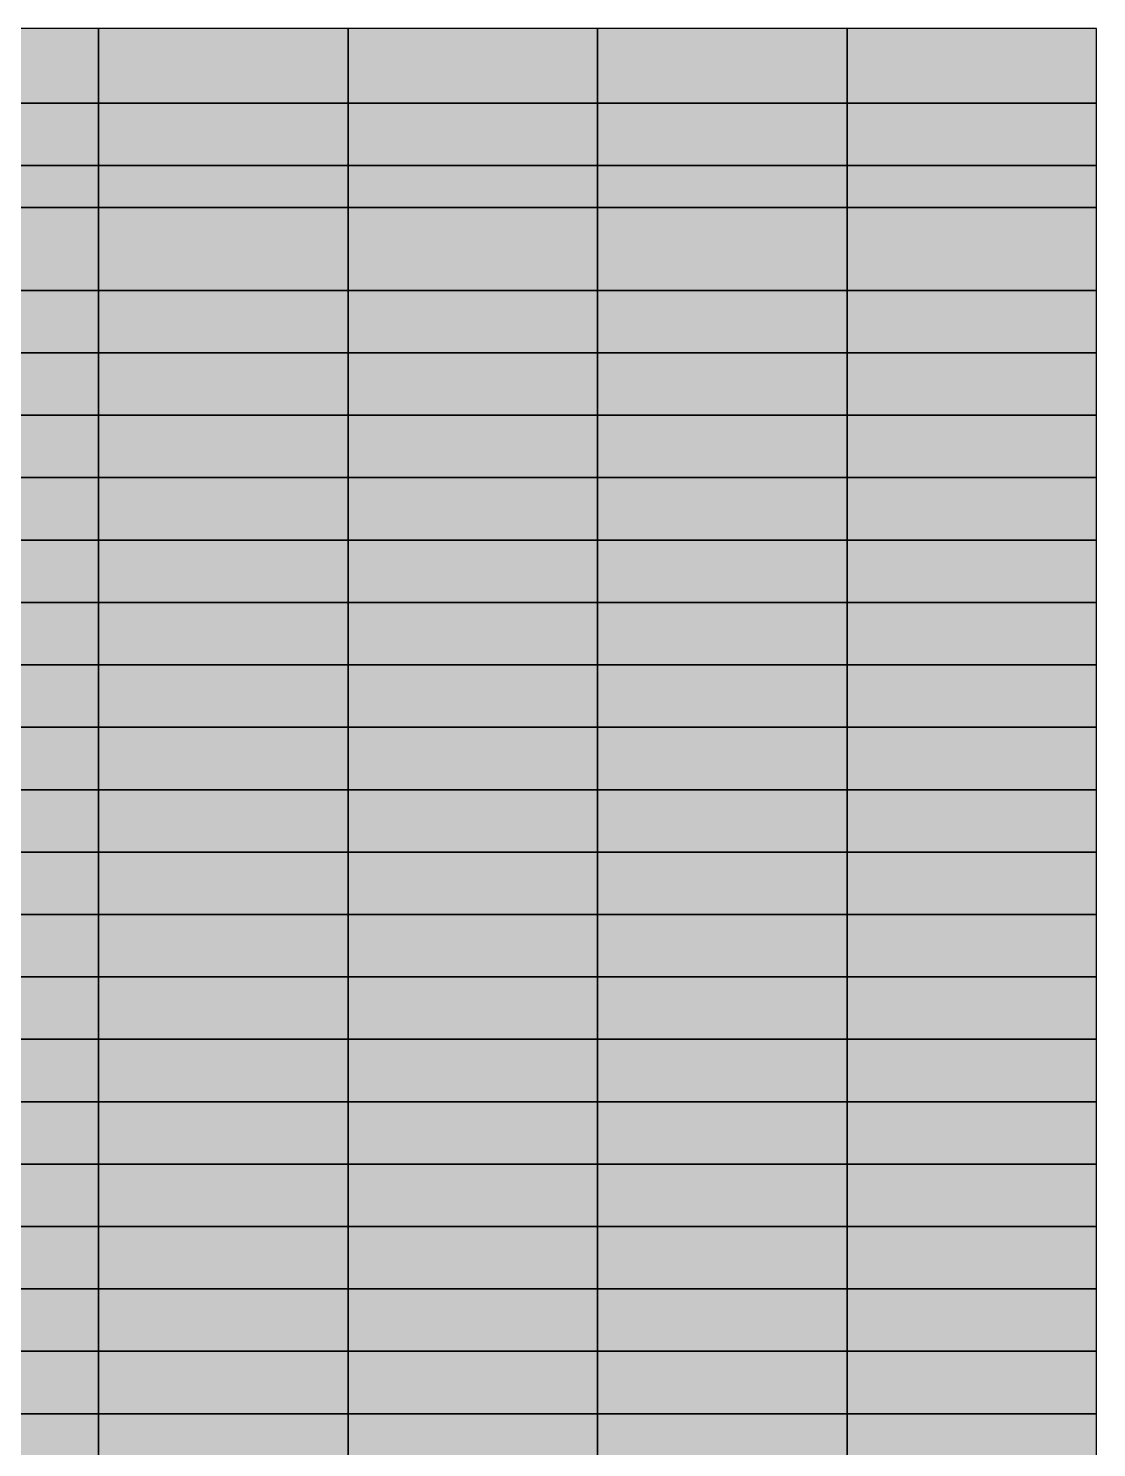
# Model space of a CAD drawing. Header units: inches. Extents: x -100 to 147, y -140 to 41.
# Drawn here: x 82.88 to 100, y -18.54 to 4.2 of the extents above; entities that cross this region are included whole.
import ezdxf

# ---------------------------------------------------------------- set-up
doc = ezdxf.new("R2010")
doc.units = ezdxf.units.IN
doc.header["$MEASUREMENT"] = 0
for name, color, linetype in [('Contour 1-02', 7, 'Continuous'), ('Contour 1-03', 7, 'Continuous'), ('Contour 1-04', 7, 'Continuous'), ('Contour 1-05', 7, 'Continuous'), ('Mesh-埋立土(気中)', 7, 'Continuous'), ('Mesh-埋立土(水中)', 7, 'Continuous'), ('Undeformed Mesh-埋立土(気中)', 7, 'Continuous'), ('Undeformed Mesh-埋立土(水中)', 7, 'Continuous')]:
    doc.layers.add(name, color=color, linetype=linetype)

msp = doc.modelspace()

# ---------------------------------------------------------------- linework, layer by layer
at = {"color": 7, "true_color": 0xffffff, "transparency": 33554687}
for points in [[(84, 3), (84, 4.2), (80, 4.2)], [(84, 3), (80, 4.2), (80, 3)], [(88, 3), (88, 4.2), (84, 4.2)], [(88, 3), (84, 4.2), (84, 3)], [(92, 4.2), (88, 4.2), (88, 3)], [(92, 4.2), (88, 3), (92, 3)], [(96, 3), (96, 4.2), (92, 4.2)], [(96, 3), (92, 4.2), (92, 3)], [(100, 3), (100, 4.2), (96, 4.2)], [(100, 3), (96, 4.2), (96, 3)], [(84, 2), (84, 3), (80, 3)], [(84, 2), (80, 3), (80, 2)], [(84, 2), (88, 2), (88, 3)], [(84, 2), (88, 3), (84, 3)], [(88, 2), (92, 2), (92, 3)], [(88, 2), (92, 3), (88, 3)], [(92, 2), (96, 2), (96, 3)], [(92, 2), (96, 3), (92, 3)], [(96, 2), (100, 2), (100, 3)], [(96, 2), (100, 3), (96, 3)], [(80, 1.33), (84, 1.33), (84, 2)], [(80, 1.33), (84, 2), (80, 2)], [(84, 1.33), (88, 1.33), (88, 2)], [(84, 1.33), (88, 2), (84, 2)], [(88, 1.33), (92, 1.33), (92, 2)], [(88, 1.33), (92, 2), (88, 2)], [(92, 1.33), (96, 1.33), (96, 2)], [(92, 1.33), (96, 2), (92, 2)], [(96, 1.33), (100, 1.33), (100, 2)], [(96, 1.33), (100, 2), (96, 2)], [(84, 1.33), (80, 1.33), (80, 0)], [(84, 1.33), (80, 0), (84, 0)], [(88, 1.33), (84, 1.33), (84, 0)], [(88, 1.33), (84, 0), (88, 0)], [(92, 1.33), (88, 1.33), (88, 0)], [(92, 1.33), (88, 0), (92, 0)], [(96, 1.33), (92, 1.33), (92, 0)], [(96, 1.33), (92, 0), (96, 0)], [(100, 1.33), (96, 1.33), (96, 0)], [(100, 1.33), (96, 0), (100, 0)], [(84, -1), (84, 0), (80, 0)], [(84, -1), (80, 0), (80, -1)], [(88, -1), (88, 0), (84, 0)], [(88, -1), (84, 0), (84, -1)], [(92, -1), (92, 0), (88, 0)], [(92, -1), (88, 0), (88, -1)], [(96, -1), (96, 0), (92, 0)], [(96, -1), (92, 0), (92, -1)], [(100, -1), (100, 0), (96, 0)], [(100, -1), (96, 0), (96, -1)], [(84, -2), (84, -1), (80, -1)], [(84, -2), (80, -1), (80, -2)], [(88, -1), (84, -1), (84, -2)], [(88, -1), (84, -2), (88, -2)], [(92, -1), (88, -1), (88, -2)], [(92, -1), (88, -2), (92, -2)], [(96, -1), (92, -1), (92, -2)], [(96, -1), (92, -2), (96, -2)], [(100, -1), (96, -1), (96, -2)], [(100, -1), (96, -2), (100, -2)], [(84, -2), (80, -2), (80, -3)], [(84, -2), (80, -3), (84, -3)], [(88, -2), (84, -2), (84, -3)], [(88, -2), (84, -3), (88, -3)], [(92, -2), (88, -2), (88, -3)], [(92, -2), (88, -3), (92, -3)], [(96, -2), (92, -2), (92, -3)], [(96, -2), (92, -3), (96, -3)], [(100, -2), (96, -2), (96, -3)], [(100, -2), (96, -3), (100, -3)], [(84, -3), (80, -3), (80, -4)], [(84, -3), (80, -4), (84, -4)], [(88, -3), (84, -3), (84, -4)], [(88, -3), (84, -4), (88, -4)], [(92, -3), (88, -3), (88, -4)], [(92, -3), (88, -4), (92, -4)], [(96, -3), (92, -3), (92, -4)], [(96, -3), (92, -4), (96, -4)], [(100, -3), (96, -3), (96, -4)], [(100, -3), (96, -4), (100, -4)], [(84, -5), (84, -4), (80, -4)], [(84, -5), (80, -4), (80, -5)], [(88, -4), (84, -4), (84, -5)], [(88, -4), (84, -5), (88, -5)], [(92, -4), (88, -4), (88, -5)], [(92, -4), (88, -5), (92, -5)], [(96, -4), (92, -4), (92, -5)], [(96, -4), (92, -5), (96, -5)], [(100, -4), (96, -4), (96, -5)], [(100, -4), (96, -5), (100, -5)], [(84, -5), (80, -5), (80, -6)], [(84, -5), (80, -6), (84, -6)], [(88, -5), (84, -5), (84, -6)], [(88, -5), (84, -6), (88, -6)], [(92, -5), (88, -5), (88, -6)], [(92, -5), (88, -6), (92, -6)], [(96, -5), (92, -5), (92, -6)], [(96, -5), (92, -6), (96, -6)], [(100, -5), (96, -5), (96, -6)], [(100, -5), (96, -6), (100, -6)], [(84, -6), (80, -6), (80, -7)], [(84, -6), (80, -7), (84, -7)], [(88, -6), (84, -6), (84, -7)], [(88, -6), (84, -7), (88, -7)], [(92, -6), (88, -6), (88, -7)], [(92, -6), (88, -7), (92, -7)], [(96, -6), (92, -6), (92, -7)], [(96, -6), (92, -7), (96, -7)], [(100, -6), (96, -6), (96, -7)], [(100, -6), (96, -7), (100, -7)], [(84, -7), (80, -7), (80, -8)], [(84, -7), (80, -8), (84, -8)], [(88, -7), (84, -7), (84, -8)], [(88, -7), (84, -8), (88, -8)], [(92, -7), (88, -7), (88, -8)], [(92, -7), (88, -8), (92, -8)], [(96, -7), (92, -7), (92, -8)], [(96, -7), (92, -8), (96, -8)], [(100, -7), (96, -7), (96, -8)], [(100, -7), (96, -8), (100, -8)], [(84, -9), (84, -8), (80, -8)], [(84, -9), (80, -8), (80, -9)], [(88, -9), (88, -8), (84, -8)], [(88, -9), (84, -8), (84, -9)], [(92, -9), (92, -8), (88, -8)], [(92, -9), (88, -8), (88, -9)], [(96, -9), (96, -8), (92, -8)], [(96, -9), (92, -8), (92, -9)], [(100, -8), (96, -8), (96, -9)], [(100, -8), (96, -9), (100, -9)], [(84, -9), (80, -9), (80, -10)], [(84, -9), (80, -10), (84, -10)], [(88, -9), (84, -9), (84, -10)], [(88, -9), (84, -10), (88, -10)], [(92, -9), (88, -9), (88, -10)], [(92, -9), (88, -10), (92, -10)], [(96, -9), (92, -9), (92, -10)], [(96, -9), (92, -10), (96, -10)], [(100, -9), (96, -9), (96, -10)], [(100, -9), (96, -10), (100, -10)], [(84, -11), (84, -10), (80, -10)], [(84, -11), (80, -10), (80, -11)], [(88, -10), (84, -10), (84, -11)], [(88, -10), (84, -11), (88, -11)], [(92, -10), (88, -10), (88, -11)], [(92, -10), (88, -11), (92, -11)], [(96, -10), (92, -10), (92, -11)], [(96, -10), (92, -11), (96, -11)], [(100, -10), (96, -10), (96, -11)], [(100, -10), (96, -11), (100, -11)], [(84, -12), (84, -11), (80, -11)], [(84, -12), (80, -11), (80, -12)], [(88, -11), (84, -11), (84, -12)], [(88, -11), (84, -12), (88, -12)], [(92, -11), (88, -11), (88, -12)], [(92, -11), (88, -12), (92, -12)], [(96, -11), (92, -11), (92, -12)], [(96, -11), (92, -12), (96, -12)], [(100, -11), (96, -11), (96, -12)], [(100, -11), (96, -12), (100, -12)], [(84, -13), (84, -12), (80, -12)], [(84, -13), (80, -12), (80, -13)], [(88, -12), (84, -12), (84, -13)], [(88, -12), (84, -13), (88, -13)], [(92, -12), (88, -12), (88, -13)], [(92, -12), (88, -13), (92, -13)], [(96, -12), (92, -12), (92, -13)], [(96, -12), (92, -13), (96, -13)], [(100, -12), (96, -12), (96, -13)], [(100, -12), (96, -13), (100, -13)], [(84, -14), (84, -13), (80, -13)], [(84, -14), (80, -13), (80, -14)], [(88, -13), (84, -13), (84, -14)], [(88, -13), (84, -14), (88, -14)], [(92, -13), (88, -13), (88, -14)], [(92, -13), (88, -14), (92, -14)], [(96, -13), (92, -13), (92, -14)], [(96, -13), (92, -14), (96, -14)], [(100, -13), (96, -13), (96, -14)], [(100, -13), (96, -14), (100, -14)], [(84, -15), (84, -14), (80, -14)], [(84, -15), (80, -14), (80, -15)], [(88, -15), (88, -14), (84, -14)], [(88, -15), (84, -14), (84, -15)], [(92, -14), (88, -14), (88, -15)], [(92, -14), (88, -15), (92, -15)], [(96, -15), (96, -14), (92, -14)], [(96, -15), (92, -14), (92, -15)], [(100, -14), (96, -14), (96, -15)], [(100, -14), (96, -15), (100, -15)], [(84, -16), (84, -15), (80, -15)], [(84, -16), (80, -15), (80, -16)], [(88, -15), (84, -15), (84, -16)], [(88, -15), (84, -16), (88, -16)], [(92, -15), (88, -15), (88, -16)], [(92, -15), (88, -16), (92, -16)], [(96, -15), (92, -15), (92, -16)], [(96, -15), (92, -16), (96, -16)], [(100, -15), (96, -15), (96, -16)], [(100, -15), (96, -16), (100, -16)], [(80, -17), (84, -17), (84, -16)], [(80, -17), (84, -16), (80, -16)], [(84, -17), (88, -17), (88, -16)], [(84, -17), (88, -16), (84, -16)], [(88, -17), (92, -17), (92, -16)], [(88, -17), (92, -16), (88, -16)], [(92, -17), (96, -17), (96, -16)], [(92, -17), (96, -16), (92, -16)], [(96, -17), (100, -17), (100, -16)], [(96, -17), (100, -16), (96, -16)], [(80, -18), (84, -18), (84, -17)], [(80, -18), (84, -17), (80, -17)], [(84, -18), (88, -18), (88, -17)], [(84, -18), (88, -17), (84, -17)], [(88, -18), (92, -18), (92, -17)], [(88, -18), (92, -17), (88, -17)], [(92, -18), (96, -18), (96, -17)], [(92, -18), (96, -17), (92, -17)], [(96, -18), (100, -18), (100, -17)], [(96, -18), (100, -17), (96, -17)], [(80, -19), (84, -19), (84, -18)], [(80, -19), (84, -18), (80, -18)], [(84, -19), (88, -19), (88, -18)], [(84, -19), (88, -18), (84, -18)], [(88, -19), (92, -19), (92, -18)], [(88, -19), (92, -18), (88, -18)], [(92, -19), (96, -19), (96, -18)], [(92, -19), (96, -18), (92, -18)], [(96, -19), (100, -19), (100, -18)], [(96, -19), (100, -18), (96, -18)]]:
    msp.add_solid(points, dxfattribs=at)
at = {"layer": 'Contour 1-02', "color": 150, "true_color": 0x0071ff}
for points in [[(92, 4.2), (88, 4.2), (88, 3)], [(92, 4.2), (88, 3), (92, 3)], [(88, 2), (92, 2), (92, 3)], [(88, 2), (92, 3), (88, 3)], [(88, 1.33), (92, 1.33), (92, 2)], [(88, 1.33), (92, 2), (88, 2)], [(100, 1.33), (96, 1.33), (96, 0)], [(100, 1.33), (96, 0), (100, 0)], [(96, -1), (96, 0), (92, 0)], [(96, -1), (92, 0), (92, -1)], [(100, -1), (100, 0), (96, 0)], [(100, -1), (96, 0), (96, -1)], [(96, -1), (92, -1), (92, -2)], [(96, -1), (92, -2), (96, -2)], [(100, -1), (96, -1), (96, -2)], [(100, -1), (96, -2), (100, -2)], [(96, -2), (92, -2), (92, -3)], [(96, -2), (92, -3), (96, -3)], [(100, -2), (96, -2), (96, -3)], [(100, -2), (96, -3), (100, -3)], [(92, -3), (88, -3), (88, -4)], [(92, -3), (88, -4), (92, -4)], [(96, -3), (92, -3), (92, -4)], [(96, -3), (92, -4), (96, -4)], [(100, -3), (96, -3), (96, -4)], [(100, -3), (96, -4), (100, -4)], [(92, -4), (88, -4), (88, -5)], [(92, -4), (88, -5), (92, -5)], [(96, -4), (92, -4), (92, -5)], [(96, -4), (92, -5), (96, -5)], [(100, -4), (96, -4), (96, -5)], [(100, -4), (96, -5), (100, -5)], [(92, -5), (88, -5), (88, -6)], [(92, -5), (88, -6), (92, -6)], [(96, -5), (92, -5), (92, -6)], [(96, -5), (92, -6), (96, -6)], [(100, -5), (96, -5), (96, -6)], [(100, -5), (96, -6), (100, -6)], [(96, -6), (92, -6), (92, -7)], [(96, -6), (92, -7), (96, -7)], [(100, -6), (96, -6), (96, -7)], [(100, -6), (96, -7), (100, -7)]]:
    msp.add_solid(points, dxfattribs=at)
at = {"layer": 'Contour 1-03', "color": 4, "true_color": 0x00e2ff}
for points in [[(84, 3), (84, 4.2), (80, 4.2)], [(84, 3), (80, 4.2), (80, 3)], [(88, 3), (88, 4.2), (84, 4.2)], [(88, 3), (84, 4.2), (84, 3)], [(96, 3), (96, 4.2), (92, 4.2)], [(96, 3), (92, 4.2), (92, 3)], [(84, 2), (84, 3), (80, 3)], [(84, 2), (80, 3), (80, 2)], [(84, 2), (88, 2), (88, 3)], [(84, 2), (88, 3), (84, 3)], [(92, 2), (96, 2), (96, 3)], [(92, 2), (96, 3), (92, 3)], [(80, 1.33), (84, 1.33), (84, 2)], [(80, 1.33), (84, 2), (80, 2)], [(84, 1.33), (88, 1.33), (88, 2)], [(84, 1.33), (88, 2), (84, 2)], [(92, 1.33), (96, 1.33), (96, 2)], [(92, 1.33), (96, 2), (92, 2)], [(96, 1.33), (100, 1.33), (100, 2)], [(96, 1.33), (100, 2), (96, 2)], [(84, 1.33), (80, 1.33), (80, 0)], [(84, 1.33), (80, 0), (84, 0)], [(88, 1.33), (84, 1.33), (84, 0)], [(88, 1.33), (84, 0), (88, 0)], [(92, 1.33), (88, 1.33), (88, 0)], [(92, 1.33), (88, 0), (92, 0)], [(96, 1.33), (92, 1.33), (92, 0)], [(96, 1.33), (92, 0), (96, 0)], [(84, -1), (84, 0), (80, 0)], [(84, -1), (80, 0), (80, -1)], [(88, -1), (88, 0), (84, 0)], [(88, -1), (84, 0), (84, -1)], [(92, -1), (92, 0), (88, 0)], [(92, -1), (88, 0), (88, -1)], [(84, -2), (84, -1), (80, -1)], [(84, -2), (80, -1), (80, -2)], [(88, -1), (84, -1), (84, -2)], [(88, -1), (84, -2), (88, -2)], [(92, -1), (88, -1), (88, -2)], [(92, -1), (88, -2), (92, -2)], [(84, -2), (80, -2), (80, -3)], [(84, -2), (80, -3), (84, -3)], [(88, -2), (84, -2), (84, -3)], [(88, -2), (84, -3), (88, -3)], [(92, -2), (88, -2), (88, -3)], [(92, -2), (88, -3), (92, -3)], [(84, -3), (80, -3), (80, -4)], [(84, -3), (80, -4), (84, -4)], [(88, -3), (84, -3), (84, -4)], [(88, -3), (84, -4), (88, -4)], [(84, -5), (84, -4), (80, -4)], [(84, -5), (80, -4), (80, -5)], [(88, -4), (84, -4), (84, -5)], [(88, -4), (84, -5), (88, -5)], [(84, -5), (80, -5), (80, -6)], [(84, -5), (80, -6), (84, -6)], [(88, -5), (84, -5), (84, -6)], [(88, -5), (84, -6), (88, -6)], [(84, -6), (80, -6), (80, -7)], [(84, -6), (80, -7), (84, -7)], [(88, -6), (84, -6), (84, -7)], [(88, -6), (84, -7), (88, -7)], [(92, -6), (88, -6), (88, -7)], [(92, -6), (88, -7), (92, -7)], [(84, -7), (80, -7), (80, -8)], [(84, -7), (80, -8), (84, -8)], [(88, -7), (84, -7), (84, -8)], [(88, -7), (84, -8), (88, -8)], [(92, -7), (88, -7), (88, -8)], [(92, -7), (88, -8), (92, -8)], [(96, -7), (92, -7), (92, -8)], [(96, -7), (92, -8), (96, -8)], [(100, -7), (96, -7), (96, -8)], [(100, -7), (96, -8), (100, -8)], [(88, -9), (88, -8), (84, -8)], [(88, -9), (84, -8), (84, -9)], [(92, -9), (92, -8), (88, -8)], [(92, -9), (88, -8), (88, -9)], [(96, -9), (96, -8), (92, -8)], [(96, -9), (92, -8), (92, -9)], [(100, -8), (96, -8), (96, -9)], [(100, -8), (96, -9), (100, -9)], [(92, -9), (88, -9), (88, -10)], [(92, -9), (88, -10), (92, -10)], [(96, -9), (92, -9), (92, -10)], [(96, -9), (92, -10), (96, -10)], [(100, -9), (96, -9), (96, -10)], [(100, -9), (96, -10), (100, -10)], [(92, -10), (88, -10), (88, -11)], [(92, -10), (88, -11), (92, -11)], [(96, -10), (92, -10), (92, -11)], [(96, -10), (92, -11), (96, -11)], [(100, -10), (96, -10), (96, -11)], [(100, -10), (96, -11), (100, -11)], [(92, -11), (88, -11), (88, -12)], [(92, -11), (88, -12), (92, -12)], [(96, -11), (92, -11), (92, -12)], [(96, -11), (92, -12), (96, -12)], [(100, -11), (96, -11), (96, -12)], [(100, -11), (96, -12), (100, -12)], [(96, -12), (92, -12), (92, -13)], [(96, -12), (92, -13), (96, -13)], [(100, -12), (96, -12), (96, -13)], [(100, -12), (96, -13), (100, -13)], [(92, -13), (88, -13), (88, -14)], [(92, -13), (88, -14), (92, -14)], [(96, -13), (92, -13), (92, -14)], [(96, -13), (92, -14), (96, -14)], [(100, -13), (96, -13), (96, -14)], [(100, -13), (96, -14), (100, -14)], [(92, -14), (88, -14), (88, -15)], [(92, -14), (88, -15), (92, -15)], [(96, -15), (96, -14), (92, -14)], [(96, -15), (92, -14), (92, -15)], [(100, -14), (96, -14), (96, -15)], [(100, -14), (96, -15), (100, -15)], [(92, -15), (88, -15), (88, -16)], [(92, -15), (88, -16), (92, -16)], [(96, -15), (92, -15), (92, -16)], [(96, -15), (92, -16), (96, -16)], [(100, -15), (96, -15), (96, -16)], [(100, -15), (96, -16), (100, -16)], [(80, -17), (84, -17), (84, -16)], [(80, -17), (84, -16), (80, -16)], [(84, -17), (88, -17), (88, -16)], [(84, -17), (88, -16), (84, -16)], [(88, -17), (92, -17), (92, -16)], [(88, -17), (92, -16), (88, -16)], [(92, -17), (96, -17), (96, -16)], [(92, -17), (96, -16), (92, -16)], [(96, -17), (100, -17), (100, -16)], [(96, -17), (100, -16), (96, -16)], [(80, -18), (84, -18), (84, -17)], [(80, -18), (84, -17), (80, -17)], [(84, -18), (88, -18), (88, -17)], [(84, -18), (88, -17), (84, -17)], [(88, -18), (92, -18), (92, -17)], [(88, -18), (92, -17), (88, -17)], [(92, -18), (96, -18), (96, -17)], [(92, -18), (96, -17), (92, -17)], [(96, -18), (100, -18), (100, -17)], [(96, -18), (100, -17), (96, -17)], [(80, -19), (84, -19), (84, -18)], [(80, -19), (84, -18), (80, -18)], [(84, -19), (88, -19), (88, -18)], [(84, -19), (88, -18), (84, -18)], [(88, -19), (92, -19), (92, -18)], [(88, -19), (92, -18), (88, -18)], [(92, -19), (96, -19), (96, -18)], [(92, -19), (96, -18), (92, -18)], [(96, -19), (100, -19), (100, -18)], [(96, -19), (100, -18), (96, -18)]]:
    msp.add_solid(points, dxfattribs=at)
at = {"layer": 'Contour 1-04', "color": 120, "true_color": 0x00ffaa}
for points in [[(96, 2), (100, 2), (100, 3)], [(96, 2), (100, 3), (96, 3)], [(84, -9), (84, -8), (80, -8)], [(84, -9), (80, -8), (80, -9)], [(84, -9), (80, -9), (80, -10)], [(84, -9), (80, -10), (84, -10)], [(88, -9), (84, -9), (84, -10)], [(88, -9), (84, -10), (88, -10)], [(84, -11), (84, -10), (80, -10)], [(84, -11), (80, -10), (80, -11)], [(88, -10), (84, -10), (84, -11)], [(88, -10), (84, -11), (88, -11)], [(84, -12), (84, -11), (80, -11)], [(84, -12), (80, -11), (80, -12)], [(88, -11), (84, -11), (84, -12)], [(88, -11), (84, -12), (88, -12)], [(84, -13), (84, -12), (80, -12)], [(84, -13), (80, -12), (80, -13)], [(88, -12), (84, -12), (84, -13)], [(88, -12), (84, -13), (88, -13)], [(92, -12), (88, -12), (88, -13)], [(92, -12), (88, -13), (92, -13)], [(84, -14), (84, -13), (80, -13)], [(84, -14), (80, -13), (80, -14)], [(88, -13), (84, -13), (84, -14)], [(88, -13), (84, -14), (88, -14)], [(84, -15), (84, -14), (80, -14)], [(84, -15), (80, -14), (80, -15)], [(88, -15), (88, -14), (84, -14)], [(88, -15), (84, -14), (84, -15)], [(84, -16), (84, -15), (80, -15)], [(84, -16), (80, -15), (80, -16)], [(88, -15), (84, -15), (84, -16)], [(88, -15), (84, -16), (88, -16)]]:
    msp.add_solid(points, dxfattribs=at)
at = {"layer": 'Contour 1-05', "color": 100, "true_color": 0x00ff38}
for points in [[(100, 3), (100, 4.2), (96, 4.2)], [(100, 3), (96, 4.2), (96, 3)]]:
    msp.add_solid(points, dxfattribs=at)
at = {"layer": 'Mesh-埋立土(気中)', "color": 18, "true_color": 0x000000, "transparency": 33554559}
for p, q in [((84, 4.2), (80, 4.2)), ((84, 3), (84, 4.2)), ((88, 4.2), (84, 4.2)), ((84, 4.2), (84, 3)), ((88, 3), (88, 4.2)), ((92, 4.2), (88, 4.2)), ((88, 4.2), (88, 3)), ((92, 3), (92, 4.2)), ((96, 4.2), (92, 4.2)), ((92, 4.2), (92, 3)), ((96, 3), (96, 4.2)), ((100, 4.2), (96, 4.2)), ((96, 4.2), (96, 3)), ((100, 3), (100, 4.2)), ((80, 3), (84, 3)), ((84, 3), (80, 3)), ((84, 2), (84, 3)), ((88, 3), (84, 3)), ((84, 3), (84, 2)), ((84, 3), (88, 3)), ((88, 2), (88, 3)), ((92, 3), (88, 3)), ((88, 3), (88, 2)), ((88, 3), (92, 3)), ((92, 2), (92, 3)), ((96, 3), (92, 3)), ((92, 3), (92, 2)), ((92, 3), (96, 3)), ((96, 2), (96, 3)), ((96, 3), (100, 3)), ((100, 3), (96, 3)), ((96, 3), (96, 2)), ((100, 2), (100, 3)), ((84, 2), (80, 2)), ((80, 2), (84, 2)), ((84, 1.33), (84, 2)), ((88, 2), (84, 2)), ((84, 2), (84, 1.33)), ((84, 2), (88, 2)), ((88, 1.33), (88, 2)), ((92, 2), (88, 2)), ((88, 2), (88, 1.33)), ((88, 2), (92, 2)), ((92, 1.33), (92, 2)), ((96, 2), (92, 2)), ((92, 2), (92, 1.33)), ((92, 2), (96, 2)), ((96, 1.33), (96, 2)), ((100, 2), (96, 2)), ((96, 2), (96, 1.33)), ((96, 2), (100, 2)), ((100, 1.33), (100, 2)), ((80, 1.33), (84, 1.33)), ((84, 1.33), (88, 1.33)), ((88, 1.33), (92, 1.33)), ((92, 1.33), (96, 1.33)), ((96, 1.33), (100, 1.33))]:
    msp.add_line(p, q, dxfattribs=at)
at = {"layer": 'Mesh-埋立土(水中)', "color": 18, "true_color": 0x000000, "transparency": 33554559}
for p, q in [((84, 1.33), (80, 1.33)), ((84, 0), (84, 1.33)), ((88, 1.33), (84, 1.33)), ((84, 1.33), (84, 0)), ((88, 0), (88, 1.33)), ((92, 1.33), (88, 1.33)), ((88, 1.33), (88, 0)), ((92, 0), (92, 1.33)), ((96, 1.33), (92, 1.33)), ((92, 1.33), (92, 0)), ((96, 0), (96, 1.33)), ((100, 1.33), (96, 1.33)), ((96, 1.33), (96, 0)), ((100, 0), (100, 1.33)), ((84, 0), (80, 0)), ((80, 0), (84, 0)), ((84, -1), (84, 0)), ((88, 0), (84, 0)), ((84, 0), (84, -1)), ((84, 0), (88, 0)), ((88, -1), (88, 0)), ((92, 0), (88, 0)), ((88, 0), (88, -1)), ((88, 0), (92, 0)), ((92, -1), (92, 0)), ((96, 0), (92, 0)), ((92, 0), (92, -1)), ((92, 0), (96, 0)), ((96, -1), (96, 0)), ((100, 0), (96, 0)), ((96, 0), (96, -1)), ((96, 0), (100, 0)), ((100, -1), (100, 0)), ((84, -1), (80, -1)), ((80, -1), (84, -1)), ((84, -2), (84, -1)), ((84, -1), (88, -1)), ((88, -1), (84, -1)), ((84, -1), (84, -2)), ((88, -2), (88, -1)), ((92, -1), (88, -1)), ((88, -1), (88, -2)), ((88, -1), (92, -1)), ((92, -2), (92, -1)), ((96, -1), (92, -1)), ((92, -1), (92, -2)), ((92, -1), (96, -1)), ((96, -2), (96, -1)), ((100, -1), (96, -1)), ((96, -1), (96, -2)), ((96, -1), (100, -1)), ((100, -2), (100, -1)), ((84, -2), (80, -2)), ((80, -2), (84, -2)), ((84, -3), (84, -2)), ((88, -2), (84, -2)), ((84, -2), (84, -3)), ((84, -2), (88, -2)), ((88, -3), (88, -2)), ((92, -2), (88, -2)), ((88, -2), (88, -3)), ((88, -2), (92, -2)), ((92, -3), (92, -2)), ((96, -2), (92, -2)), ((92, -2), (92, -3)), ((92, -2), (96, -2)), ((96, -3), (96, -2)), ((100, -2), (96, -2)), ((96, -2), (96, -3)), ((96, -2), (100, -2)), ((100, -3), (100, -2)), ((84, -3), (80, -3)), ((80, -3), (84, -3)), ((84, -4), (84, -3)), ((88, -3), (84, -3)), ((84, -3), (84, -4)), ((84, -3), (88, -3)), ((88, -4), (88, -3)), ((92, -3), (88, -3)), ((88, -3), (88, -4)), ((88, -3), (92, -3)), ((92, -4), (92, -3)), ((96, -3), (92, -3)), ((92, -3), (92, -4)), ((92, -3), (96, -3)), ((96, -4), (96, -3)), ((100, -3), (96, -3)), ((96, -3), (96, -4)), ((96, -3), (100, -3)), ((100, -4), (100, -3)), ((84, -4), (80, -4)), ((80, -4), (84, -4)), ((84, -5), (84, -4)), ((88, -4), (84, -4)), ((84, -4), (84, -5)), ((84, -4), (88, -4)), ((88, -5), (88, -4)), ((92, -4), (88, -4)), ((88, -4), (88, -5)), ((88, -4), (92, -4)), ((92, -5), (92, -4)), ((96, -4), (92, -4)), ((92, -4), (92, -5)), ((92, -4), (96, -4)), ((96, -5), (96, -4)), ((100, -4), (96, -4)), ((96, -4), (96, -5)), ((96, -4), (100, -4)), ((100, -5), (100, -4)), ((84, -5), (80, -5)), ((80, -5), (84, -5)), ((84, -6), (84, -5)), ((88, -5), (84, -5)), ((84, -5), (84, -6)), ((84, -5), (88, -5)), ((88, -6), (88, -5)), ((88, -5), (92, -5)), ((92, -5), (88, -5)), ((88, -5), (88, -6)), ((92, -6), (92, -5)), ((96, -5), (92, -5)), ((92, -5), (92, -6)), ((92, -5), (96, -5)), ((96, -6), (96, -5)), ((100, -5), (96, -5)), ((96, -5), (96, -6)), ((96, -5), (100, -5)), ((100, -6), (100, -5)), ((84, -6), (80, -6)), ((80, -6), (84, -6)), ((84, -7), (84, -6)), ((88, -6), (84, -6)), ((84, -6), (84, -7)), ((84, -6), (88, -6)), ((88, -7), (88, -6)), ((92, -6), (88, -6)), ((88, -6), (88, -7)), ((88, -6), (92, -6)), ((92, -7), (92, -6)), ((96, -6), (92, -6)), ((92, -6), (92, -7)), ((92, -6), (96, -6)), ((96, -7), (96, -6)), ((100, -6), (96, -6)), ((96, -6), (96, -7)), ((96, -6), (100, -6)), ((100, -7), (100, -6)), ((84, -7), (80, -7)), ((80, -7), (84, -7)), ((84, -8), (84, -7)), ((88, -7), (84, -7)), ((84, -7), (84, -8)), ((84, -7), (88, -7)), ((88, -8), (88, -7)), ((92, -7), (88, -7)), ((88, -7), (88, -8)), ((88, -7), (92, -7)), ((92, -8), (92, -7)), ((96, -7), (92, -7)), ((92, -7), (92, -8)), ((92, -7), (96, -7)), ((96, -8), (96, -7)), ((100, -7), (96, -7)), ((96, -7), (96, -8)), ((96, -7), (100, -7)), ((100, -8), (100, -7)), ((84, -8), (80, -8)), ((80, -8), (84, -8)), ((84, -9), (84, -8)), ((88, -8), (84, -8)), ((84, -8), (84, -9)), ((84, -8), (88, -8)), ((88, -9), (88, -8)), ((92, -8), (88, -8)), ((88, -8), (88, -9)), ((88, -8), (92, -8)), ((92, -9), (92, -8)), ((96, -8), (92, -8)), ((92, -8), (92, -9)), ((92, -8), (96, -8)), ((96, -9), (96, -8)), ((100, -8), (96, -8)), ((96, -8), (96, -9)), ((96, -8), (100, -8)), ((100, -9), (100, -8)), ((84, -9), (80, -9)), ((80, -9), (84, -9)), ((84, -10), (84, -9)), ((88, -9), (84, -9)), ((84, -9), (84, -10)), ((84, -9), (88, -9)), ((88, -10), (88, -9)), ((92, -9), (88, -9)), ((88, -9), (88, -10)), ((88, -9), (92, -9)), ((92, -10), (92, -9)), ((92, -9), (96, -9)), ((96, -9), (92, -9)), ((92, -9), (92, -10)), ((96, -10), (96, -9)), ((100, -9), (96, -9)), ((96, -9), (96, -10)), ((96, -9), (100, -9)), ((100, -10), (100, -9)), ((84, -10), (80, -10)), ((80, -10), (84, -10)), ((84, -11), (84, -10)), ((88, -10), (84, -10)), ((84, -10), (84, -11)), ((84, -10), (88, -10)), ((88, -11), (88, -10)), ((92, -10), (88, -10)), ((88, -10), (88, -11)), ((88, -10), (92, -10)), ((92, -11), (92, -10)), ((96, -10), (92, -10)), ((92, -10), (92, -11)), ((92, -10), (96, -10)), ((96, -11), (96, -10)), ((100, -10), (96, -10)), ((96, -10), (96, -11)), ((96, -10), (100, -10)), ((100, -11), (100, -10)), ((84, -11), (80, -11)), ((80, -11), (84, -11)), ((84, -12), (84, -11)), ((88, -11), (84, -11)), ((84, -11), (84, -12)), ((84, -11), (88, -11)), ((88, -12), (88, -11)), ((92, -11), (88, -11)), ((88, -11), (88, -12)), ((88, -11), (92, -11)), ((92, -12), (92, -11)), ((96, -11), (92, -11)), ((92, -11), (92, -12)), ((92, -11), (96, -11)), ((96, -12), (96, -11)), ((100, -11), (96, -11)), ((96, -11), (96, -12)), ((96, -11), (100, -11)), ((100, -12), (100, -11)), ((84, -12), (80, -12)), ((80, -12), (84, -12)), ((84, -13), (84, -12)), ((88, -12), (84, -12)), ((84, -12), (84, -13)), ((84, -12), (88, -12)), ((88, -13), (88, -12)), ((92, -12), (88, -12)), ((88, -12), (88, -13)), ((88, -12), (92, -12)), ((92, -13), (92, -12)), ((96, -12), (92, -12)), ((92, -12), (92, -13)), ((92, -12), (96, -12)), ((96, -13), (96, -12)), ((100, -12), (96, -12)), ((96, -12), (96, -13)), ((96, -12), (100, -12)), ((100, -13), (100, -12)), ((80, -13), (84, -13)), ((84, -13), (80, -13)), ((84, -14), (84, -13)), ((88, -13), (84, -13)), ((84, -13), (84, -14)), ((84, -13), (88, -13)), ((88, -14), (88, -13)), ((92, -13), (88, -13)), ((88, -13), (88, -14)), ((88, -13), (92, -13)), ((92, -14), (92, -13)), ((96, -13), (92, -13)), ((92, -13), (92, -14)), ((92, -13), (96, -13)), ((96, -14), (96, -13)), ((96, -13), (100, -13)), ((100, -13), (96, -13)), ((96, -13), (96, -14)), ((100, -14), (100, -13)), ((84, -14), (80, -14)), ((80, -14), (84, -14)), ((84, -15), (84, -14)), ((88, -14), (84, -14)), ((84, -14), (84, -15)), ((84, -14), (88, -14)), ((88, -15), (88, -14)), ((92, -14), (88, -14)), ((88, -14), (88, -15)), ((88, -14), (92, -14)), ((92, -15), (92, -14)), ((96, -14), (92, -14)), ((92, -14), (92, -15)), ((92, -14), (96, -14)), ((96, -15), (96, -14)), ((100, -14), (96, -14)), ((96, -14), (96, -15)), ((96, -14), (100, -14)), ((100, -15), (100, -14)), ((84, -15), (80, -15)), ((80, -15), (84, -15)), ((84, -16), (84, -15)), ((88, -15), (84, -15)), ((84, -15), (84, -16)), ((84, -15), (88, -15)), ((88, -16), (88, -15)), ((92, -15), (88, -15)), ((88, -15), (88, -16)), ((88, -15), (92, -15)), ((92, -16), (92, -15)), ((96, -15), (92, -15)), ((92, -15), (92, -16)), ((92, -15), (96, -15)), ((96, -16), (96, -15)), ((100, -15), (96, -15)), ((96, -15), (96, -16)), ((96, -15), (100, -15)), ((100, -16), (100, -15)), ((84, -16), (80, -16)), ((80, -16), (84, -16)), ((84, -17), (84, -16)), ((88, -16), (84, -16)), ((84, -16), (84, -17)), ((84, -16), (88, -16)), ((88, -17), (88, -16)), ((92, -16), (88, -16)), ((88, -16), (88, -17)), ((88, -16), (92, -16)), ((92, -17), (92, -16)), ((96, -16), (92, -16)), ((92, -16), (92, -17)), ((92, -16), (96, -16)), ((96, -17), (96, -16)), ((100, -16), (96, -16)), ((96, -16), (96, -17)), ((96, -16), (100, -16)), ((100, -17), (100, -16)), ((84, -17), (80, -17)), ((80, -17), (84, -17)), ((84, -18), (84, -17)), ((84, -17), (88, -17)), ((88, -17), (84, -17)), ((84, -17), (84, -18)), ((88, -18), (88, -17)), ((92, -17), (88, -17)), ((88, -17), (88, -18)), ((88, -17), (92, -17)), ((92, -18), (92, -17)), ((96, -17), (92, -17)), ((92, -17), (92, -18)), ((92, -17), (96, -17)), ((96, -18), (96, -17)), ((100, -17), (96, -17)), ((96, -17), (96, -18)), ((96, -17), (100, -17)), ((100, -18), (100, -17)), ((84, -18), (80, -18)), ((80, -18), (84, -18)), ((84, -19), (84, -18)), ((88, -18), (84, -18)), ((84, -18), (84, -19)), ((84, -18), (88, -18)), ((88, -19), (88, -18)), ((92, -18), (88, -18)), ((88, -18), (88, -19)), ((88, -18), (92, -18)), ((92, -19), (92, -18)), ((96, -18), (92, -18)), ((92, -18), (92, -19)), ((92, -18), (96, -18)), ((96, -19), (96, -18)), ((100, -18), (96, -18)), ((96, -18), (96, -19)), ((96, -18), (100, -18)), ((100, -19), (100, -18))]:
    msp.add_line(p, q, dxfattribs=at)
at = {"layer": 'Undeformed Mesh-埋立土(気中)', "color": 8, "true_color": 0x808080, "transparency": 33554687}
for p, q in [((84, 4.2), (80, 4.2)), ((84, 3), (84, 4.2)), ((88, 4.2), (84, 4.2)), ((84, 4.2), (84, 3)), ((88, 3), (88, 4.2)), ((92, 4.2), (88, 4.2)), ((88, 4.2), (88, 3)), ((92, 3), (92, 4.2)), ((96, 4.2), (92, 4.2)), ((92, 4.2), (92, 3)), ((96, 3), (96, 4.2)), ((100, 4.2), (96, 4.2)), ((96, 4.2), (96, 3)), ((100, 3), (100, 4.2)), ((80, 3), (84, 3)), ((84, 3), (80, 3)), ((84, 2), (84, 3)), ((88, 3), (84, 3)), ((84, 3), (84, 2)), ((84, 3), (88, 3)), ((88, 2), (88, 3)), ((92, 3), (88, 3)), ((88, 3), (88, 2)), ((88, 3), (92, 3)), ((92, 2), (92, 3)), ((96, 3), (92, 3)), ((92, 3), (92, 2)), ((92, 3), (96, 3)), ((96, 2), (96, 3)), ((96, 3), (100, 3)), ((100, 3), (96, 3)), ((96, 3), (96, 2)), ((100, 2), (100, 3)), ((84, 2), (80, 2)), ((80, 2), (84, 2)), ((84, 1.33), (84, 2)), ((88, 2), (84, 2)), ((84, 2), (84, 1.33)), ((84, 2), (88, 2)), ((88, 1.33), (88, 2)), ((92, 2), (88, 2)), ((88, 2), (88, 1.33)), ((88, 2), (92, 2)), ((92, 1.33), (92, 2)), ((96, 2), (92, 2)), ((92, 2), (92, 1.33)), ((92, 2), (96, 2)), ((96, 1.33), (96, 2)), ((100, 2), (96, 2)), ((96, 2), (96, 1.33)), ((96, 2), (100, 2)), ((100, 1.33), (100, 2)), ((80, 1.33), (84, 1.33)), ((84, 1.33), (88, 1.33)), ((88, 1.33), (92, 1.33)), ((92, 1.33), (96, 1.33)), ((96, 1.33), (100, 1.33))]:
    msp.add_line(p, q, dxfattribs=at)
at = {"layer": 'Undeformed Mesh-埋立土(水中)', "color": 8, "true_color": 0x808080, "transparency": 33554687}
for p, q in [((84, 1.33), (80, 1.33)), ((84, 0), (84, 1.33)), ((88, 1.33), (84, 1.33)), ((84, 1.33), (84, 0)), ((88, 0), (88, 1.33)), ((92, 1.33), (88, 1.33)), ((88, 1.33), (88, 0)), ((92, 0), (92, 1.33)), ((96, 1.33), (92, 1.33)), ((92, 1.33), (92, 0)), ((96, 0), (96, 1.33)), ((100, 1.33), (96, 1.33)), ((96, 1.33), (96, 0)), ((100, 0), (100, 1.33)), ((84, 0), (80, 0)), ((80, 0), (84, 0)), ((84, -1), (84, 0)), ((88, 0), (84, 0)), ((84, 0), (84, -1)), ((84, 0), (88, 0)), ((88, -1), (88, 0)), ((92, 0), (88, 0)), ((88, 0), (88, -1)), ((88, 0), (92, 0)), ((92, -1), (92, 0)), ((96, 0), (92, 0)), ((92, 0), (92, -1)), ((92, 0), (96, 0)), ((96, -1), (96, 0)), ((100, 0), (96, 0)), ((96, 0), (96, -1)), ((96, 0), (100, 0)), ((100, -1), (100, 0)), ((84, -1), (80, -1)), ((80, -1), (84, -1)), ((84, -2), (84, -1)), ((84, -1), (88, -1)), ((88, -1), (84, -1)), ((84, -1), (84, -2)), ((88, -2), (88, -1)), ((92, -1), (88, -1)), ((88, -1), (88, -2)), ((88, -1), (92, -1)), ((92, -2), (92, -1)), ((96, -1), (92, -1)), ((92, -1), (92, -2)), ((92, -1), (96, -1)), ((96, -2), (96, -1)), ((100, -1), (96, -1)), ((96, -1), (96, -2)), ((96, -1), (100, -1)), ((100, -2), (100, -1)), ((84, -2), (80, -2)), ((80, -2), (84, -2)), ((84, -3), (84, -2)), ((88, -2), (84, -2)), ((84, -2), (84, -3)), ((84, -2), (88, -2)), ((88, -3), (88, -2)), ((92, -2), (88, -2)), ((88, -2), (88, -3)), ((88, -2), (92, -2)), ((92, -3), (92, -2)), ((96, -2), (92, -2)), ((92, -2), (92, -3)), ((92, -2), (96, -2)), ((96, -3), (96, -2)), ((100, -2), (96, -2)), ((96, -2), (96, -3)), ((96, -2), (100, -2)), ((100, -3), (100, -2)), ((84, -3), (80, -3)), ((80, -3), (84, -3)), ((84, -4), (84, -3)), ((88, -3), (84, -3)), ((84, -3), (84, -4)), ((84, -3), (88, -3)), ((88, -4), (88, -3)), ((92, -3), (88, -3)), ((88, -3), (88, -4)), ((88, -3), (92, -3)), ((92, -4), (92, -3)), ((96, -3), (92, -3)), ((92, -3), (92, -4)), ((92, -3), (96, -3)), ((96, -4), (96, -3)), ((100, -3), (96, -3)), ((96, -3), (96, -4)), ((96, -3), (100, -3)), ((100, -4), (100, -3)), ((84, -4), (80, -4)), ((80, -4), (84, -4)), ((84, -5), (84, -4)), ((88, -4), (84, -4)), ((84, -4), (84, -5)), ((84, -4), (88, -4)), ((88, -5), (88, -4)), ((92, -4), (88, -4)), ((88, -4), (88, -5)), ((88, -4), (92, -4)), ((92, -5), (92, -4)), ((96, -4), (92, -4)), ((92, -4), (92, -5)), ((92, -4), (96, -4)), ((96, -5), (96, -4)), ((100, -4), (96, -4)), ((96, -4), (96, -5)), ((96, -4), (100, -4)), ((100, -5), (100, -4)), ((84, -5), (80, -5)), ((80, -5), (84, -5)), ((84, -6), (84, -5)), ((88, -5), (84, -5)), ((84, -5), (84, -6)), ((84, -5), (88, -5)), ((88, -6), (88, -5)), ((88, -5), (92, -5)), ((92, -5), (88, -5)), ((88, -5), (88, -6)), ((92, -6), (92, -5)), ((96, -5), (92, -5)), ((92, -5), (92, -6)), ((92, -5), (96, -5)), ((96, -6), (96, -5)), ((100, -5), (96, -5)), ((96, -5), (96, -6)), ((96, -5), (100, -5)), ((100, -6), (100, -5)), ((84, -6), (80, -6)), ((80, -6), (84, -6)), ((84, -7), (84, -6)), ((88, -6), (84, -6)), ((84, -6), (84, -7)), ((84, -6), (88, -6)), ((88, -7), (88, -6)), ((92, -6), (88, -6)), ((88, -6), (88, -7)), ((88, -6), (92, -6)), ((92, -7), (92, -6)), ((96, -6), (92, -6)), ((92, -6), (92, -7)), ((92, -6), (96, -6)), ((96, -7), (96, -6)), ((100, -6), (96, -6)), ((96, -6), (96, -7)), ((96, -6), (100, -6)), ((100, -7), (100, -6)), ((84, -7), (80, -7)), ((80, -7), (84, -7)), ((84, -8), (84, -7)), ((88, -7), (84, -7)), ((84, -7), (84, -8)), ((84, -7), (88, -7)), ((88, -8), (88, -7)), ((92, -7), (88, -7)), ((88, -7), (88, -8)), ((88, -7), (92, -7)), ((92, -8), (92, -7)), ((96, -7), (92, -7)), ((92, -7), (92, -8)), ((92, -7), (96, -7)), ((96, -8), (96, -7)), ((100, -7), (96, -7)), ((96, -7), (96, -8)), ((96, -7), (100, -7)), ((100, -8), (100, -7)), ((84, -8), (80, -8)), ((80, -8), (84, -8)), ((84, -9), (84, -8)), ((88, -8), (84, -8)), ((84, -8), (84, -9)), ((84, -8), (88, -8)), ((88, -9), (88, -8)), ((92, -8), (88, -8)), ((88, -8), (88, -9)), ((88, -8), (92, -8)), ((92, -9), (92, -8)), ((96, -8), (92, -8)), ((92, -8), (92, -9)), ((92, -8), (96, -8)), ((96, -9), (96, -8)), ((100, -8), (96, -8)), ((96, -8), (96, -9)), ((96, -8), (100, -8)), ((100, -9), (100, -8)), ((84, -9), (80, -9)), ((80, -9), (84, -9)), ((84, -10), (84, -9)), ((88, -9), (84, -9)), ((84, -9), (84, -10)), ((84, -9), (88, -9)), ((88, -10), (88, -9)), ((92, -9), (88, -9)), ((88, -9), (88, -10)), ((88, -9), (92, -9)), ((92, -10), (92, -9)), ((92, -9), (96, -9)), ((96, -9), (92, -9)), ((92, -9), (92, -10)), ((96, -10), (96, -9)), ((100, -9), (96, -9)), ((96, -9), (96, -10)), ((96, -9), (100, -9)), ((100, -10), (100, -9)), ((84, -10), (80, -10)), ((80, -10), (84, -10)), ((84, -11), (84, -10)), ((88, -10), (84, -10)), ((84, -10), (84, -11)), ((84, -10), (88, -10)), ((88, -11), (88, -10)), ((92, -10), (88, -10)), ((88, -10), (88, -11)), ((88, -10), (92, -10)), ((92, -11), (92, -10)), ((96, -10), (92, -10)), ((92, -10), (92, -11)), ((92, -10), (96, -10)), ((96, -11), (96, -10)), ((100, -10), (96, -10)), ((96, -10), (96, -11)), ((96, -10), (100, -10)), ((100, -11), (100, -10)), ((84, -11), (80, -11)), ((80, -11), (84, -11)), ((84, -12), (84, -11)), ((88, -11), (84, -11)), ((84, -11), (84, -12)), ((84, -11), (88, -11)), ((88, -12), (88, -11)), ((92, -11), (88, -11)), ((88, -11), (88, -12)), ((88, -11), (92, -11)), ((92, -12), (92, -11)), ((96, -11), (92, -11)), ((92, -11), (92, -12)), ((92, -11), (96, -11)), ((96, -12), (96, -11)), ((100, -11), (96, -11)), ((96, -11), (96, -12)), ((96, -11), (100, -11)), ((100, -12), (100, -11)), ((84, -12), (80, -12)), ((80, -12), (84, -12)), ((84, -13), (84, -12)), ((88, -12), (84, -12)), ((84, -12), (84, -13)), ((84, -12), (88, -12)), ((88, -13), (88, -12)), ((92, -12), (88, -12)), ((88, -12), (88, -13)), ((88, -12), (92, -12)), ((92, -13), (92, -12)), ((96, -12), (92, -12)), ((92, -12), (92, -13)), ((92, -12), (96, -12)), ((96, -13), (96, -12)), ((100, -12), (96, -12)), ((96, -12), (96, -13)), ((96, -12), (100, -12)), ((100, -13), (100, -12)), ((80, -13), (84, -13)), ((84, -13), (80, -13)), ((84, -14), (84, -13)), ((88, -13), (84, -13)), ((84, -13), (84, -14)), ((84, -13), (88, -13)), ((88, -14), (88, -13)), ((92, -13), (88, -13)), ((88, -13), (88, -14)), ((88, -13), (92, -13)), ((92, -14), (92, -13)), ((96, -13), (92, -13)), ((92, -13), (92, -14)), ((92, -13), (96, -13)), ((96, -14), (96, -13)), ((96, -13), (100, -13)), ((100, -13), (96, -13)), ((96, -13), (96, -14)), ((100, -14), (100, -13)), ((84, -14), (80, -14)), ((80, -14), (84, -14)), ((84, -15), (84, -14)), ((88, -14), (84, -14)), ((84, -14), (84, -15)), ((84, -14), (88, -14)), ((88, -15), (88, -14)), ((92, -14), (88, -14)), ((88, -14), (88, -15)), ((88, -14), (92, -14)), ((92, -15), (92, -14)), ((96, -14), (92, -14)), ((92, -14), (92, -15)), ((92, -14), (96, -14)), ((96, -15), (96, -14)), ((100, -14), (96, -14)), ((96, -14), (96, -15)), ((96, -14), (100, -14)), ((100, -15), (100, -14)), ((84, -15), (80, -15)), ((80, -15), (84, -15)), ((84, -16), (84, -15)), ((88, -15), (84, -15)), ((84, -15), (84, -16)), ((84, -15), (88, -15)), ((88, -16), (88, -15)), ((92, -15), (88, -15)), ((88, -15), (88, -16)), ((88, -15), (92, -15)), ((92, -16), (92, -15)), ((96, -15), (92, -15)), ((92, -15), (92, -16)), ((92, -15), (96, -15)), ((96, -16), (96, -15)), ((100, -15), (96, -15)), ((96, -15), (96, -16)), ((96, -15), (100, -15)), ((100, -16), (100, -15)), ((84, -16), (80, -16)), ((80, -16), (84, -16)), ((84, -17), (84, -16)), ((88, -16), (84, -16)), ((84, -16), (84, -17)), ((84, -16), (88, -16)), ((88, -17), (88, -16)), ((92, -16), (88, -16)), ((88, -16), (88, -17)), ((88, -16), (92, -16)), ((92, -17), (92, -16)), ((96, -16), (92, -16)), ((92, -16), (92, -17)), ((92, -16), (96, -16)), ((96, -17), (96, -16)), ((100, -16), (96, -16)), ((96, -16), (96, -17)), ((96, -16), (100, -16)), ((100, -17), (100, -16)), ((84, -17), (80, -17)), ((80, -17), (84, -17)), ((84, -18), (84, -17)), ((84, -17), (88, -17)), ((88, -17), (84, -17)), ((84, -17), (84, -18)), ((88, -18), (88, -17)), ((92, -17), (88, -17)), ((88, -17), (88, -18)), ((88, -17), (92, -17)), ((92, -18), (92, -17)), ((96, -17), (92, -17)), ((92, -17), (92, -18)), ((92, -17), (96, -17)), ((96, -18), (96, -17)), ((100, -17), (96, -17)), ((96, -17), (96, -18)), ((96, -17), (100, -17)), ((100, -18), (100, -17)), ((84, -18), (80, -18)), ((80, -18), (84, -18)), ((84, -19), (84, -18)), ((88, -18), (84, -18)), ((84, -18), (84, -19)), ((84, -18), (88, -18)), ((88, -19), (88, -18)), ((92, -18), (88, -18)), ((88, -18), (88, -19)), ((88, -18), (92, -18)), ((92, -19), (92, -18)), ((96, -18), (92, -18)), ((92, -18), (92, -19)), ((92, -18), (96, -18)), ((96, -19), (96, -18)), ((100, -18), (96, -18)), ((96, -18), (96, -19)), ((96, -18), (100, -18)), ((100, -19), (100, -18))]:
    msp.add_line(p, q, dxfattribs=at)

doc.saveas('drawing.dxf')
